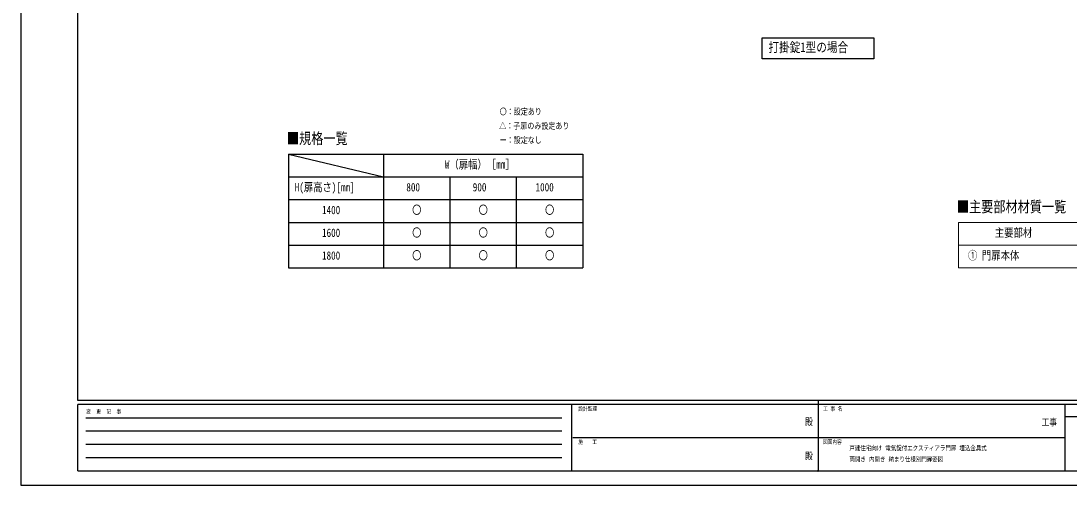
# Model space of a CAD drawing. Units: millimetres, scale not verified. Extents: x -4205 to 4205, y -2970 to 2970.
# Drawn here: x -4205 to 1317, y -2970 to -523 of the extents above; entities that cross this region are included whole.
import ezdxf
from ezdxf.enums import TextEntityAlignment as Align

# ---------------------------------------------------------------- set-up
doc = ezdxf.new("R2010")
doc.units = ezdxf.units.MM
doc.header["$LTSCALE"] = 12
doc.header["$PDMODE"] = 32
doc.header["$PDSIZE"] = 6
doc.layers.add('0-1_TABLE1', color=7, linetype='Continuous', lineweight=18)
doc.layers.add('0-2_USER1', color=3, linetype='Continuous')
doc.layers.add('0-5_YKK_ZWAK', color=7, linetype='Continuous')
doc.styles.add('ＭＳ ゴシック', font='')
doc.styles.get('ＭＳ ゴシック').set_extended_font_data('MS Gothic')

msp = doc.modelspace()

# ---------------------------------------------------------------- linework, layer by layer
at = {"layer": '0-1_TABLE1'}
for p, q in [((735.02, -1585), (2835.02, -1585)), ((735.02, -1585), (735.02, -1825)), ((735.02, -1705), (2835.02, -1705)), ((735.02, -1825), (2835.02, -1825))]:
    msp.add_line(p, q, dxfattribs=at)
at = {"layer": '0-2_USER1'}
for p, q in [((-2794.98, -1225), (-2294.98, -1345)), ((-2794.98, -1225), (-1244.98, -1225)), ((-2794.98, -1225), (-2794.98, -1825)), ((-2294.98, -1225), (-2294.98, -1825)), ((-1244.98, -1225), (-1244.98, -1825)), ((-2794.98, -1345), (-1244.98, -1345)), ((-1944.98, -1345), (-1944.98, -1825)), ((-1594.98, -1345), (-1594.98, -1825)), ((-2794.98, -1465), (-1244.98, -1465)), ((-2794.98, -1585), (-1244.98, -1585)), ((-2794.98, -1705), (-1244.98, -1705)), ((-2794.98, -1825), (-1244.98, -1825))]:
    msp.add_line(p, q, dxfattribs=at)
msp.add_lwpolyline([(-300.47, -723.09), (-300.47, -613.09), (288.53, -613.09), (288.53, -723.09)], close=True, dxfattribs=at)
at = {"layer": '0-5_YKK_ZWAK'}
for p, q in [((-3904.98, -2525), (-3904.98, 2775)), ((3895.02, -2525), (-3904.98, -2525)), ((-4.98, -2525), (-4.98, -2895)), ((-1304.98, -2545), (-3904.98, -2545)), ((-3904.98, -2895), (-3904.98, -2545)), ((-1304.98, -2545), (-1304.98, -2895)), ((-4.98, -2545), (-1304.98, -2545)), ((1295.02, -2545), (-4.98, -2545)), ((-3862.48, -2615), (-1354.98, -2615)), ((1985.02, -2610), (1295.02, -2610)), ((-3862.48, -2685), (-1354.98, -2685)), ((-3862.48, -2755), (-1354.98, -2755)), ((-1297.48, -2720), (-4.98, -2720)), ((-4.98, -2720), (1295.02, -2720)), ((-3862.48, -2825), (-1354.98, -2825)), ((-3904.98, -2895), (-1304.98, -2895)), ((-1304.98, -2895), (-4.98, -2895)), ((-4.98, -2895), (1295.02, -2895)), ((1295.02, -2895), (1985.02, -2895))]:
    msp.add_line(p, q, dxfattribs=at)
msp.add_lwpolyline([(-4205, -2970), (4205, -2970), (4205, 2970), (-4205, 2970)], close=True, dxfattribs=at)
msp.add_lwpolyline([(1985.02, -2545), (1295.02, -2545), (1295.02, -2895)], dxfattribs=at)
msp.add_point((-4.98, -2895), dxfattribs=at)

# ---------------------------------------------------------------- texts
at = {"layer": '0-1_TABLE1', "style": 'ＭＳ ゴシック', "width": 0.8}
for s, p in [('主要部材', (926.22, -1675)), ('① 門扉本体', (785.02, -1795))]:
    msp.add_text(s, height=43.99, dxfattribs=at).set_placement(p, align=Align.BOTTOM_LEFT)
at = {"layer": '0-2_USER1', "style": 'ＭＳ ゴシック', "width": 0.8}
for s, height, p in [('打掛錠1型の場合', 51.32, (-266.47, -703.09)), ('〇：設定あり', 32.99, (-1682.52, -1027.67)), ('△：子扉のみ設定あり', 32.99, (-1684.92, -1102.67)), ('■規格一覧', 58.65, (-2803.51, -1189.42)), ('ー：設定なし', 32.99, (-1682.52, -1177.67)), ('W（扉幅）［㎜］', 43.99, (-1971.58, -1315)), ('H(扉高さ)[mm]', 43.99, (-2762.58, -1435)), ('800', 43.99, (-2174.38, -1435)), ('900', 43.99, (-1824.38, -1435)), ('1000', 43.99, (-1493.58, -1435)), ('■主要部材材質一覧', 58.65, (726.49, -1549.42)), ('1400', 43.99, (-2618.58, -1555)), ('〇', 43.99, (-2143.98, -1555)), ('〇', 43.99, (-1793.98, -1555)), ('〇', 43.99, (-1443.98, -1555)), ('1600', 43.99, (-2618.58, -1675)), ('〇', 43.99, (-2143.98, -1675)), ('〇', 43.99, (-1793.98, -1675)), ('〇', 43.99, (-1443.98, -1675)), ('1800', 43.99, (-2618.58, -1795)), ('〇', 43.99, (-2143.98, -1795)), ('〇', 43.99, (-1793.98, -1795)), ('〇', 43.99, (-1443.98, -1795)), ('戸建住宅向け 電気錠付エクスティアラ門扉 埋込金具式', 25.66, (160.31, -2795.72)), ('両開き 内開き 納まり仕様別門扉姿図', 25.66, (160.31, -2854.06))]:
    msp.add_text(s, height=height, dxfattribs=at).set_placement(p, align=Align.BOTTOM_LEFT)
at = {"layer": '0-5_YKK_ZWAK', "style": 'ＭＳ ゴシック', "width": 0.8}
for s, height, p in [('変  更  記  事', 21.99, (-3861.31, -2600)), ('設計監理', 21.99, (-1268.31, -2585)), ('工 事 名', 21.99, (21.27, -2585)), ('殿', 36.66, (-73.67, -2665.83)), ('工事', 36.66, (1172.33, -2667.47)), ('施\u3000\u3000工', 21.99, (-1268.31, -2760)), ('図面内容', 21.99, (21.27, -2760)), ('殿', 36.66, (-73.67, -2845.83))]:
    msp.add_text(s, height=height, dxfattribs=at).set_placement(p, align=Align.BOTTOM_LEFT)

doc.saveas('drawing.dxf')
